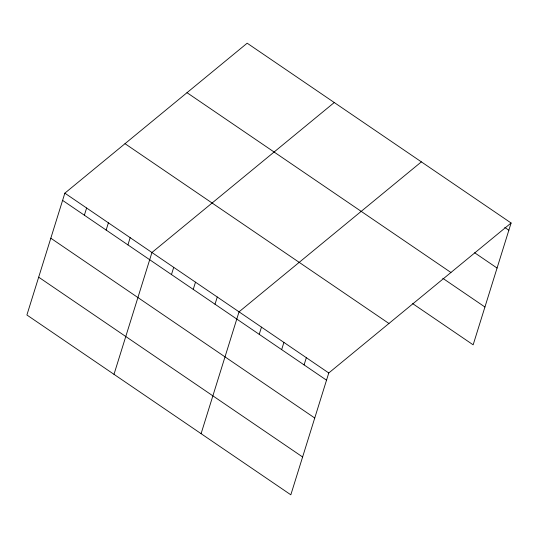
<?xml version="1.0" encoding="UTF-8"?>
<svg xmlns="http://www.w3.org/2000/svg" width="538" height="538" viewBox="0 0 538 538"><rect width="100%" height="100%" fill="white"/><g stroke="black" fill="none" stroke-linecap="round" stroke-linejoin="round"><path stroke-width="0.81" d="M64.849 193.169L26.9 314.999L290.829 494.805L328.772 372.975L511.1 223.001L247.171 43.195L64.849 193.169L328.772 372.975M84.372 215.22L86.618 208.004M106.147 230.056L108.394 222.833M127.923 244.891L130.169 237.668M113.995 374.334L151.945 252.504L334.266 102.529M171.467 274.555L173.713 267.339M193.243 289.39L195.489 282.174M215.018 304.226L217.265 297.003M201.091 433.668L239.04 311.838L421.362 161.871M259.222 334.34L261.475 327.124M281.656 349.626L283.909 342.41M304.091 364.912L306.344 357.689M511.1 223.001L473.151 344.831L412.653 303.614M504.772 227.439L508.854 230.224M474.637 252.759L497.072 268.045M187.002 92.684L450.931 272.49M442.787 278.294L484.933 307.01M125.011 143.68L388.94 323.486M62.596 200.385L326.526 380.191M50.814 238.206L314.743 418.013M38.682 277.178L302.612 456.984"/></g></svg>
